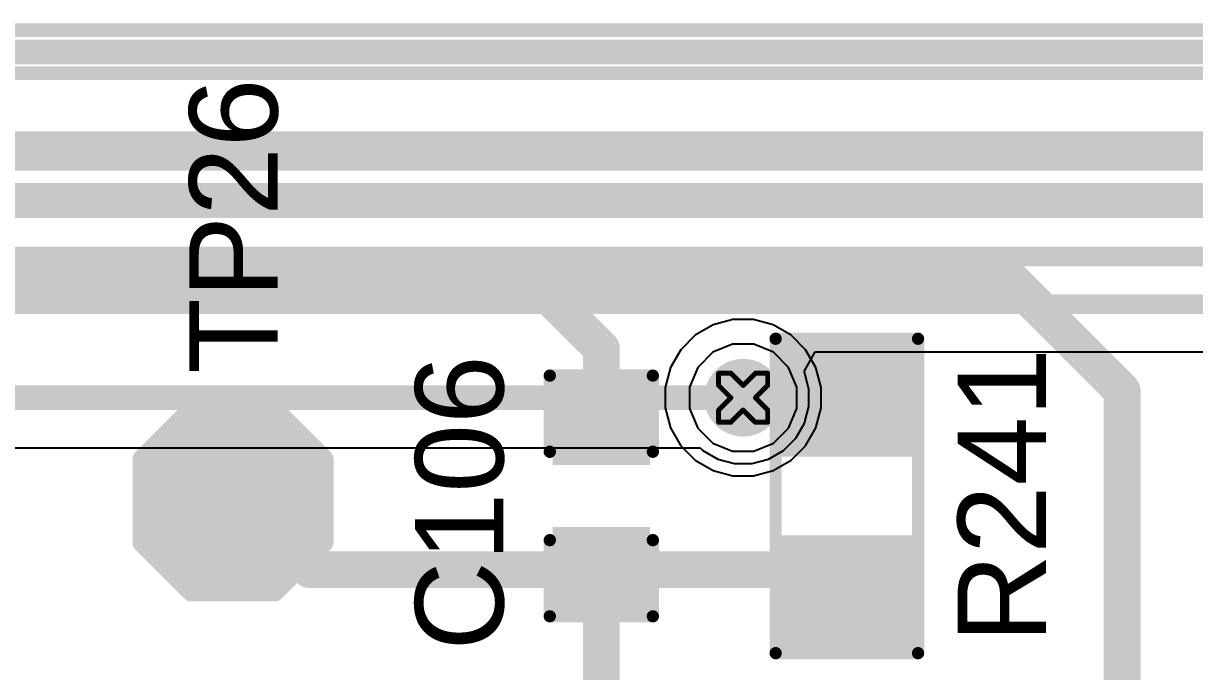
# Model space of a CAD drawing. Header units: inches. Extents: x 0 to 5379, y 0 to 5429.
# Drawn here: x 256.15 to 268.26, y 102.74 to 109.44 of the extents above; entities that cross this region are included whole.
import ezdxf

# ---------------------------------------------------------------- set-up
doc = ezdxf.new("R2010")
doc.units = ezdxf.units.IN
for name, color, linetype in [('Bottom Layer', 5, 'Continuous'), ('Bottom Solder', 6, 'Continuous'), ('Drill Drawing', 1, 'Continuous'), ('GND01', 16, 'Continuous'), ('GND02', 76, 'Continuous'), ('PWR', 156, 'Continuous'), ('SIG 01', 90, 'Continuous'), ('Top Layer', 1, 'Continuous'), ('Top Overlay', 2, 'Continuous'), ('Top Paste', 8, 'Continuous'), ('Top Solder', 216, 'Continuous'), ('Via Holes', 16, 'Continuous')]:
    doc.layers.add(name, color=color, linetype=linetype)
doc.styles.add('Arial', font='', dxfattribs={"height": 0.2})
doc.styles.get('Arial').set_extended_font_data('Arial')

# ---------------------------------------------------------------- blocks, each defined once
blk = doc.blocks.new('T__________173')
at = {"layer": 'Top Layer'}
blk.add_hatch(color=1, dxfattribs=at).paths.add_polyline_path([(0.381, 0.762), (-0.381, 0.762), (-0.762, 0.381), (-0.762, -0.381), (-0.381, -0.762), (0.381, -0.762), (0.762, -0.381), (0.762, 0.381)])
at = {"layer": 'Top Paste'}
blk.add_hatch(color=8, dxfattribs=at).paths.add_polyline_path([(0.381, 0.762), (-0.381, 0.762), (-0.762, 0.381), (-0.762, -0.381), (-0.381, -0.762), (0.381, -0.762), (0.762, -0.381), (0.762, 0.381)])
at = {"layer": 'Top Solder'}
blk.add_hatch(color=216, dxfattribs=at).paths.add_polyline_path([(0.432, 0.864), (-0.432, 0.864), (-0.864, 0.432), (-0.864, -0.432), (-0.432, -0.864), (0.432, -0.864), (0.864, -0.432), (0.864, 0.432)])
at = {"layer": 'Top Overlay'}
for points in [[(-0.432, 0.94, 0.2, 0.2, 0), (-0.94, 0.432, 0.2, 0.2, 0)], [(-0.432, 0.94, 0.2, 0.2, 0), (0.432, 0.94, 0.2, 0.2, 0)], [(0.432, 0.94, 0.2, 0.2, 0), (0.94, 0.432, 0.2, 0.2, 0)], [(-0.94, 0.432, 0.2, 0.2, 0), (-0.94, -0.432, 0.2, 0.2, 0)], [(0.94, 0.432, 0.2, 0.2, 0), (0.94, -0.432, 0.2, 0.2, 0)], [(-0.94, -0.432, 0.2, 0.2, 0), (-0.432, -0.94, 0.2, 0.2, 0)], [(0.94, -0.432, 0.2, 0.2, 0), (0.432, -0.94, 0.2, 0.2, 0)], [(-0.432, -0.94, 0.2, 0.2, 0), (0.432, -0.94, 0.2, 0.2, 0)]]:
    blk.add_lwpolyline(points, format="xyseb", dxfattribs=at)
for points in [[(-0.482, 0.94, 0.1, 0.1, 1), (-0.382, 0.94, 0.1, 0.1, 1)], [(-0.482, 0.94, 0.1, 0.1, 1), (-0.382, 0.94, 0.1, 0.1, 1)], [(0.382, 0.94, 0.1, 0.1, 1), (0.482, 0.94, 0.1, 0.1, 1)], [(0.382, 0.94, 0.1, 0.1, 1), (0.482, 0.94, 0.1, 0.1, 1)], [(-0.99, 0.432, 0.1, 0.1, 1), (-0.89, 0.432, 0.1, 0.1, 1)], [(-0.99, 0.432, 0.1, 0.1, 1), (-0.89, 0.432, 0.1, 0.1, 1)], [(0.89, 0.432, 0.1, 0.1, 1), (0.99, 0.432, 0.1, 0.1, 1)], [(0.89, 0.432, 0.1, 0.1, 1), (0.99, 0.432, 0.1, 0.1, 1)], [(-0.99, -0.432, 0.1, 0.1, 1), (-0.89, -0.432, 0.1, 0.1, 1)], [(-0.99, -0.432, 0.1, 0.1, 1), (-0.89, -0.432, 0.1, 0.1, 1)], [(0.89, -0.432, 0.1, 0.1, 1), (0.99, -0.432, 0.1, 0.1, 1)], [(0.89, -0.432, 0.1, 0.1, 1), (0.99, -0.432, 0.1, 0.1, 1)], [(-0.482, -0.94, 0.1, 0.1, 1), (-0.382, -0.94, 0.1, 0.1, 1)], [(-0.482, -0.94, 0.1, 0.1, 1), (-0.382, -0.94, 0.1, 0.1, 1)], [(0.382, -0.94, 0.1, 0.1, 1), (0.482, -0.94, 0.1, 0.1, 1)], [(0.382, -0.94, 0.1, 0.1, 1), (0.482, -0.94, 0.1, 0.1, 1)]]:
    blk.add_lwpolyline(points, format="xyseb", close=True, dxfattribs=at)
blk = doc.blocks.new('R___0805_529')
at = {"layer": 'Top Layer'}
for points in [[(-1.524, 0.635), (-0.508, 0.635), (-0.508, -0.635), (-1.524, -0.635)], [(0.508, 0.635), (1.524, 0.635), (1.524, -0.635), (0.508, -0.635)]]:
    blk.add_hatch(color=1, dxfattribs=at).paths.add_polyline_path(points)
at = {"layer": 'Top Paste'}
for points in [[(-1.524, 0.635), (-0.508, 0.635), (-0.508, -0.635), (-1.524, -0.635)], [(0.508, 0.635), (1.524, 0.635), (1.524, -0.635), (0.508, -0.635)]]:
    blk.add_hatch(color=8, dxfattribs=at).paths.add_polyline_path(points)
at = {"layer": 'Top Solder'}
for points in [[(-1.6256, 0.7366), (-0.4064, 0.7366), (-0.4064, -0.7366), (-1.6256, -0.7366)], [(0.4064, 0.7366), (1.6256, 0.7366), (1.6256, -0.7366), (0.4064, -0.7366)]]:
    blk.add_hatch(color=216, dxfattribs=at).paths.add_polyline_path(points)
at = {"layer": 'Top Overlay'}
for points in [[(1.6256, 0.7366, 0.127, 0.127, 0), (-1.6256, 0.7366, 0.127, 0.127, 0)], [(-1.6256, -0.7366, 0.127, 0.127, 0), (-1.6256, 0.7366, 0.127, 0.127, 0)], [(1.6256, -0.7366, 0.127, 0.127, 0), (1.6256, 0.7366, 0.127, 0.127, 0)], [(1.6256, -0.7366, 0.127, 0.127, 0), (-1.6256, -0.7366, 0.127, 0.127, 0)]]:
    blk.add_lwpolyline(points, format="xyseb", dxfattribs=at)
for points in [[(-1.65735, 0.7366, 0.0635, 0.0635, 1), (-1.59385, 0.7366, 0.0635, 0.0635, 1)], [(-1.65735, 0.7366, 0.0635, 0.0635, 1), (-1.59385, 0.7366, 0.0635, 0.0635, 1)], [(1.59385, 0.7366, 0.0635, 0.0635, 1), (1.65735, 0.7366, 0.0635, 0.0635, 1)], [(1.59385, 0.7366, 0.0635, 0.0635, 1), (1.65735, 0.7366, 0.0635, 0.0635, 1)], [(-1.65735, -0.7366, 0.0635, 0.0635, 1), (-1.59385, -0.7366, 0.0635, 0.0635, 1)], [(-1.65735, -0.7366, 0.0635, 0.0635, 1), (-1.59385, -0.7366, 0.0635, 0.0635, 1)], [(1.59385, -0.7366, 0.0635, 0.0635, 1), (1.65735, -0.7366, 0.0635, 0.0635, 1)], [(1.59385, -0.7366, 0.0635, 0.0635, 1), (1.65735, -0.7366, 0.0635, 0.0635, 1)]]:
    blk.add_lwpolyline(points, format="xyseb", close=True, dxfattribs=at)
blk = doc.blocks.new('C___0603_1021')
at = {"layer": 'Top Layer'}
for points in [[(-0.381, 0.445), (-0.381, -0.445), (-1.143, -0.445), (-1.143, 0.445)], [(1.143, 0.445), (1.143, -0.445), (0.381, -0.445), (0.381, 0.445)]]:
    blk.add_hatch(color=1, dxfattribs=at).paths.add_polyline_path(points)
at = {"layer": 'Top Paste'}
for points in [[(-0.381, 0.445), (-0.381, -0.445), (-1.143, -0.445), (-1.143, 0.445)], [(1.143, 0.445), (1.143, -0.445), (0.381, -0.445), (0.381, 0.445)]]:
    blk.add_hatch(color=8, dxfattribs=at).paths.add_polyline_path(points)
at = {"layer": 'Top Solder'}
for points in [[(-0.321, 0.504), (-0.321, -0.504), (-1.203, -0.504), (-1.203, 0.504)], [(1.203, 0.504), (1.203, -0.504), (0.321, -0.504), (0.321, 0.504)]]:
    blk.add_hatch(color=216, dxfattribs=at).paths.add_polyline_path(points)
at = {"layer": 'Top Overlay'}
for points in [[(-0.457, 0.533, 0.127, 0.127, 0), (-1.245, 0.533, 0.127, 0.127, 0)], [(-1.245, -0.533, 0.127, 0.127, 0), (-1.245, 0.533, 0.127, 0.127, 0)], [(1.245, 0.533, 0.127, 0.127, 0), (0.457, 0.533, 0.127, 0.127, 0)], [(1.245, -0.533, 0.127, 0.127, 0), (1.245, 0.533, 0.127, 0.127, 0)], [(-0.457, -0.533, 0.127, 0.127, 0), (-1.245, -0.533, 0.127, 0.127, 0)], [(1.245, -0.533, 0.127, 0.127, 0), (0.457, -0.533, 0.127, 0.127, 0)]]:
    blk.add_lwpolyline(points, format="xyseb", dxfattribs=at)
for points in [[(-1.276, 0.533, 0.0635, 0.0635, 1), (-1.213, 0.533, 0.0635, 0.0635, 1)], [(-1.276, 0.533, 0.0635, 0.0635, 1), (-1.213, 0.533, 0.0635, 0.0635, 1)], [(-0.489, 0.533, 0.0635, 0.0635, 1), (-0.425, 0.533, 0.0635, 0.0635, 1)], [(0.425, 0.533, 0.0635, 0.0635, 1), (0.489, 0.533, 0.0635, 0.0635, 1)], [(1.213, 0.533, 0.0635, 0.0635, 1), (1.276, 0.533, 0.0635, 0.0635, 1)], [(1.213, 0.533, 0.0635, 0.0635, 1), (1.276, 0.533, 0.0635, 0.0635, 1)], [(-1.276, -0.533, 0.0635, 0.0635, 1), (-1.213, -0.533, 0.0635, 0.0635, 1)], [(-1.276, -0.533, 0.0635, 0.0635, 1), (-1.213, -0.533, 0.0635, 0.0635, 1)], [(-0.489, -0.533, 0.0635, 0.0635, 1), (-0.425, -0.533, 0.0635, 0.0635, 1)], [(0.425, -0.533, 0.0635, 0.0635, 1), (0.489, -0.533, 0.0635, 0.0635, 1)], [(1.213, -0.533, 0.0635, 0.0635, 1), (1.276, -0.533, 0.0635, 0.0635, 1)], [(1.213, -0.533, 0.0635, 0.0635, 1), (1.276, -0.533, 0.0635, 0.0635, 1)]]:
    blk.add_lwpolyline(points, format="xyseb", close=True, dxfattribs=at)

msp = doc.modelspace()

# ---------------------------------------------------------------- hatches: boundary and pattern name
at = {"layer": 'Bottom Layer'}
h = msp.add_hatch(color=5, dxfattribs=at)
edge = h.paths.add_edge_path()
edge.add_arc((263.591, 105.569), 0.3, 0, 360)
at = {"layer": 'Bottom Solder'}
h = msp.add_hatch(color=6, dxfattribs=at)
edge = h.paths.add_edge_path()
edge.add_arc((263.591, 105.569), 0.402, 0, 360)
at = {"layer": 'GND01'}
h = msp.add_hatch(color=16, dxfattribs=at)
edge = h.paths.add_edge_path()
edge.add_arc((263.591, 105.569), 0.3, 0, 360)
at = {"layer": 'GND02'}
h = msp.add_hatch(color=76, dxfattribs=at)
edge = h.paths.add_edge_path()
edge.add_arc((263.591, 105.569), 0.3, 0, 360)
at = {"layer": 'PWR'}
h = msp.add_hatch(color=156, dxfattribs=at)
edge = h.paths.add_edge_path()
edge.add_arc((263.591, 105.569), 0.3, 0, 360)
at = {"layer": 'SIG 01'}
h = msp.add_hatch(color=90, dxfattribs=at)
edge = h.paths.add_edge_path()
edge.add_arc((263.591, 105.569), 0.3, 0, 360)
at = {"layer": 'Top Layer'}
h = msp.add_hatch(color=1, dxfattribs=at)
edge = h.paths.add_edge_path()
edge.add_arc((263.591, 105.569), 0.3, 0, 360)
at = {"layer": 'Top Solder'}
h = msp.add_hatch(color=216, dxfattribs=at)
edge = h.paths.add_edge_path()
edge.add_arc((263.591, 105.569), 0.402, 0, 360)
at = {"layer": 'Via Holes'}
h = msp.add_hatch(color=7, dxfattribs=at)
edge = h.paths.add_edge_path()
edge.add_arc((263.591, 105.569), 0.15, 0, 360)

# ---------------------------------------------------------------- linework, layer by layer
at = {"layer": 'Bottom Layer'}
for p, q in [((263.28, 106.322), (263.095, 106.216)), ((263.485, 106.377), (263.28, 106.322)), ((263.698, 106.377), (263.485, 106.377)), ((263.903, 106.322), (263.698, 106.377)), ((264.088, 106.216), (263.903, 106.322)), ((263.095, 106.216), (262.945, 106.065)), ((264.238, 106.065), (264.088, 106.216)), ((262.945, 106.065), (262.838, 105.881)), ((264.344, 105.881), (264.238, 106.065)), ((262.838, 105.881), (262.783, 105.675)), ((264.399, 105.675), (264.344, 105.881)), ((262.783, 105.675), (262.783, 105.463)), ((264.399, 105.463), (264.399, 105.675)), ((262.783, 105.463), (262.838, 105.257)), ((264.344, 105.257), (264.399, 105.463)), ((262.838, 105.257), (262.945, 105.073)), ((264.238, 105.073), (264.344, 105.257)), ((262.945, 105.073), (263.095, 104.922)), ((264.088, 104.922), (264.238, 105.073)), ((263.095, 104.922), (263.28, 104.816)), ((263.28, 104.816), (263.485, 104.761)), ((263.698, 104.761), (263.903, 104.816)), ((263.903, 104.816), (264.088, 104.922)), ((263.485, 104.761), (263.698, 104.761))]:
    msp.add_line(p, q, dxfattribs=at)
at = {"layer": 'Drill Drawing'}
for points in [[(263.337, 105.696, 0.0508, 0.0508, 0), (263.337, 105.823, 0.0508, 0.0508, 0)], [(263.337, 105.823, 0.0508, 0.0508, 0), (263.464, 105.823, 0.0508, 0.0508, 0)], [(263.464, 105.823, 0.0508, 0.0508, 0), (263.591, 105.696, 0.0508, 0.0508, 0)], [(263.591, 105.696, 0.0508, 0.0508, 0), (263.718, 105.823, 0.0508, 0.0508, 0)], [(263.718, 105.823, 0.0508, 0.0508, 0), (263.845, 105.823, 0.0508, 0.0508, 0)], [(263.845, 105.696, 0.0508, 0.0508, 0), (263.845, 105.823, 0.0508, 0.0508, 0)], [(263.337, 105.696, 0.0508, 0.0508, 0), (263.464, 105.569, 0.0508, 0.0508, 0)], [(263.718, 105.569, 0.0508, 0.0508, 0), (263.845, 105.696, 0.0508, 0.0508, 0)], [(263.337, 105.442, 0.0508, 0.0508, 0), (263.464, 105.569, 0.0508, 0.0508, 0)], [(263.718, 105.569, 0.0508, 0.0508, 0), (263.845, 105.442, 0.0508, 0.0508, 0)], [(263.337, 105.315, 0.0508, 0.0508, 0), (263.337, 105.442, 0.0508, 0.0508, 0)], [(263.464, 105.315, 0.0508, 0.0508, 0), (263.591, 105.442, 0.0508, 0.0508, 0)], [(263.591, 105.442, 0.0508, 0.0508, 0), (263.718, 105.315, 0.0508, 0.0508, 0)], [(263.845, 105.315, 0.0508, 0.0508, 0), (263.845, 105.442, 0.0508, 0.0508, 0)], [(263.337, 105.315, 0.0508, 0.0508, 0), (263.464, 105.315, 0.0508, 0.0508, 0)], [(263.718, 105.315, 0.0508, 0.0508, 0), (263.845, 105.315, 0.0508, 0.0508, 0)]]:
    msp.add_lwpolyline(points, format="xyseb", dxfattribs=at)
for points in [[(263.325, 105.823, 0.0254, 0.0254, 1), (263.35, 105.823, 0.0254, 0.0254, 1)], [(263.325, 105.823, 0.0254, 0.0254, 1), (263.35, 105.823, 0.0254, 0.0254, 1)], [(263.452, 105.823, 0.0254, 0.0254, 1), (263.477, 105.823, 0.0254, 0.0254, 1)], [(263.452, 105.823, 0.0254, 0.0254, 1), (263.477, 105.823, 0.0254, 0.0254, 1)], [(263.706, 105.823, 0.0254, 0.0254, 1), (263.731, 105.823, 0.0254, 0.0254, 1)], [(263.706, 105.823, 0.0254, 0.0254, 1), (263.731, 105.823, 0.0254, 0.0254, 1)], [(263.833, 105.823, 0.0254, 0.0254, 1), (263.858, 105.823, 0.0254, 0.0254, 1)], [(263.833, 105.823, 0.0254, 0.0254, 1), (263.858, 105.823, 0.0254, 0.0254, 1)], [(263.325, 105.696, 0.0254, 0.0254, 1), (263.35, 105.696, 0.0254, 0.0254, 1)], [(263.325, 105.696, 0.0254, 0.0254, 1), (263.35, 105.696, 0.0254, 0.0254, 1)], [(263.579, 105.696, 0.0254, 0.0254, 1), (263.604, 105.696, 0.0254, 0.0254, 1)], [(263.579, 105.696, 0.0254, 0.0254, 1), (263.604, 105.696, 0.0254, 0.0254, 1)], [(263.833, 105.696, 0.0254, 0.0254, 1), (263.858, 105.696, 0.0254, 0.0254, 1)], [(263.833, 105.696, 0.0254, 0.0254, 1), (263.858, 105.696, 0.0254, 0.0254, 1)], [(263.452, 105.569, 0.0254, 0.0254, 1), (263.477, 105.569, 0.0254, 0.0254, 1)], [(263.452, 105.569, 0.0254, 0.0254, 1), (263.477, 105.569, 0.0254, 0.0254, 1)], [(263.706, 105.569, 0.0254, 0.0254, 1), (263.731, 105.569, 0.0254, 0.0254, 1)], [(263.706, 105.569, 0.0254, 0.0254, 1), (263.731, 105.569, 0.0254, 0.0254, 1)], [(263.325, 105.442, 0.0254, 0.0254, 1), (263.35, 105.442, 0.0254, 0.0254, 1)], [(263.325, 105.442, 0.0254, 0.0254, 1), (263.35, 105.442, 0.0254, 0.0254, 1)], [(263.579, 105.442, 0.0254, 0.0254, 1), (263.604, 105.442, 0.0254, 0.0254, 1)], [(263.579, 105.442, 0.0254, 0.0254, 1), (263.604, 105.442, 0.0254, 0.0254, 1)], [(263.833, 105.442, 0.0254, 0.0254, 1), (263.858, 105.442, 0.0254, 0.0254, 1)], [(263.833, 105.442, 0.0254, 0.0254, 1), (263.858, 105.442, 0.0254, 0.0254, 1)], [(263.325, 105.315, 0.0254, 0.0254, 1), (263.35, 105.315, 0.0254, 0.0254, 1)], [(263.325, 105.315, 0.0254, 0.0254, 1), (263.35, 105.315, 0.0254, 0.0254, 1)], [(263.452, 105.315, 0.0254, 0.0254, 1), (263.477, 105.315, 0.0254, 0.0254, 1)], [(263.452, 105.315, 0.0254, 0.0254, 1), (263.477, 105.315, 0.0254, 0.0254, 1)], [(263.706, 105.315, 0.0254, 0.0254, 1), (263.731, 105.315, 0.0254, 0.0254, 1)], [(263.706, 105.315, 0.0254, 0.0254, 1), (263.731, 105.315, 0.0254, 0.0254, 1)], [(263.833, 105.315, 0.0254, 0.0254, 1), (263.858, 105.315, 0.0254, 0.0254, 1)], [(263.833, 105.315, 0.0254, 0.0254, 1), (263.858, 105.315, 0.0254, 0.0254, 1)]]:
    msp.add_lwpolyline(points, format="xyseb", close=True, dxfattribs=at)
at = {"layer": 'GND01'}
for p, q in [((263.278, 106.039), (263.122, 105.883)), ((263.481, 106.123), (263.278, 106.039)), ((263.702, 106.123), (263.481, 106.123)), ((263.905, 106.039), (263.702, 106.123)), ((264.061, 105.883), (263.905, 106.039)), ((263.122, 105.883), (263.037, 105.679)), ((264.145, 105.679), (264.061, 105.883)), ((263.037, 105.679), (263.037, 105.459)), ((264.145, 105.459), (264.145, 105.679)), ((263.037, 105.459), (263.122, 105.255)), ((264.061, 105.255), (264.145, 105.459)), ((263.122, 105.255), (263.278, 105.099)), ((263.905, 105.099), (264.061, 105.255)), ((263.278, 105.099), (263.481, 105.015)), ((263.702, 105.015), (263.905, 105.099)), ((263.481, 105.015), (263.702, 105.015))]:
    msp.add_line(p, q, dxfattribs=at)
at = {"layer": 'GND02'}
for p, q in [((263.278, 106.039), (263.122, 105.883)), ((263.481, 106.123), (263.278, 106.039)), ((263.702, 106.123), (263.481, 106.123)), ((263.905, 106.039), (263.702, 106.123)), ((264.061, 105.883), (263.905, 106.039)), ((263.122, 105.883), (263.037, 105.679)), ((264.145, 105.679), (264.061, 105.883)), ((263.037, 105.679), (263.037, 105.459)), ((264.145, 105.459), (264.145, 105.679)), ((263.037, 105.459), (263.122, 105.255)), ((264.061, 105.255), (264.145, 105.459)), ((263.122, 105.255), (263.278, 105.099)), ((263.905, 105.099), (264.061, 105.255)), ((263.278, 105.099), (263.481, 105.015)), ((263.702, 105.015), (263.905, 105.099)), ((263.481, 105.015), (263.702, 105.015))]:
    msp.add_line(p, q, dxfattribs=at)
at = {"layer": 'PWR'}
for p, q in [((263.278, 106.039), (263.122, 105.883)), ((263.481, 106.123), (263.278, 106.039)), ((263.702, 106.123), (263.481, 106.123)), ((263.905, 106.039), (263.702, 106.123)), ((264.061, 105.883), (263.905, 106.039)), ((263.122, 105.883), (263.037, 105.679)), ((264.145, 105.679), (264.061, 105.883)), ((263.037, 105.679), (263.037, 105.459)), ((264.145, 105.459), (264.145, 105.679)), ((263.037, 105.459), (263.122, 105.255)), ((264.061, 105.255), (264.145, 105.459)), ((263.122, 105.255), (263.278, 105.099)), ((263.905, 105.099), (264.061, 105.255)), ((263.278, 105.099), (263.481, 105.015)), ((263.702, 105.015), (263.905, 105.099)), ((263.481, 105.015), (263.702, 105.015))]:
    msp.add_line(p, q, dxfattribs=at)
at = {"layer": 'SIG 01'}
for p, q in [((264.221, 105.841), (264.338, 106.044)), ((264.338, 106.044), (270.364, 106.044)), ((264.226, 105.832), (264.221, 105.841)), ((264.272, 105.659), (264.226, 105.832)), ((264.272, 105.479), (264.272, 105.659)), ((264.226, 105.306), (264.272, 105.479)), ((264.136, 105.151), (264.226, 105.306)), ((252.286, 105.051), (263.146, 105.051)), ((263.146, 105.051), (263.173, 105.024)), ((264.01, 105.024), (264.136, 105.151)), ((263.173, 105.024), (263.329, 104.934)), ((263.329, 104.934), (263.502, 104.888)), ((263.681, 104.888), (263.854, 104.934)), ((263.854, 104.934), (264.01, 105.024)), ((263.502, 104.888), (263.681, 104.888))]:
    msp.add_line(p, q, dxfattribs=at)
for points in [[(206.905, 109.37, 0.14, 0.14, 0), (275.215, 109.37, 0.14, 0.14, 0)], [(206.721, 108.925, 0.14, 0.14, 0), (275.399, 108.925, 0.14, 0.14, 0)], [(190.226, 108.02, 0.203, 0.203, 0), (271.655, 108.02, 0.203, 0.203, 0)], [(190.668, 107.529, 0.203, 0.203, 0), (271.315, 107.529, 0.203, 0.203, 0)], [(191.084, 107.028, 0.203, 0.203, 0), (270.965, 107.028, 0.203, 0.203, 0)], [(224.014, 106.536, 0.203, 0.203, 0), (270.568, 106.536, 0.203, 0.203, 0)], [(251.675, 105.569, 0.254, 0.254, 0), (263.591, 105.569, 0.254, 0.254, 0)]]:
    msp.add_lwpolyline(points, format="xyseb", dxfattribs=at)
msp.add_lwpolyline([(263.528, 105.569, 0.127, 0.127, 1), (263.655, 105.569, 0.127, 0.127, 1)], format="xyseb", close=True, dxfattribs=at)
at = {"layer": 'Top Layer'}
for points in [[(231.439, 109.144, 0.254, 0.254, 0), (326.402, 109.144, 0.254, 0.254, 0)], [(232.045, 108.223, 0.203, 0.203, 0), (293.936, 108.223, 0.203, 0.203, 0)], [(232.362, 107.689, 0.203, 0.203, 0), (293.712, 107.689, 0.203, 0.203, 0)], [(255.636, 106.782, 0.381, 0.381, 0), (261.42, 106.782, 0.381, 0.381, 0)], [(261.42, 106.782, 0.381, 0.381, 0), (266.37, 106.782, 0.381, 0.381, 0)], [(261.42, 106.782, 0.381, 0.381, 0), (262.124, 106.077, 0.381, 0.381, 0)], [(266.37, 106.782, 0.381, 0.381, 0), (267.513, 105.639, 0.381, 0.381, 0)], [(262.124, 105.315, 0.381, 0.381, 0), (262.124, 106.077, 0.381, 0.381, 0)], [(267.513, 98.781, 0.381, 0.381, 0), (267.513, 105.639, 0.381, 0.381, 0)], [(263.591, 105.569, 0.381, 0.381, 0), (264.664, 105.569, 0.381, 0.381, 0)], [(258.314, 104.502, 0.381, 0.381, 0), (258.398, 104.502, 0.381, 0.381, 0)], [(258.398, 104.502, 0.381, 0.381, 0), (259.109, 103.791, 0.381, 0.381, 0)], [(259.109, 103.791, 0.381, 0.381, 0), (262.124, 103.791, 0.381, 0.381, 0)], [(262.124, 100.438, 0.381, 0.381, 0), (262.124, 103.791, 0.381, 0.381, 0)], [(262.124, 103.791, 0.381, 0.381, 0), (264.41, 103.791, 0.381, 0.381, 0)], [(264.41, 103.791, 0.381, 0.381, 0), (264.664, 103.537, 0.381, 0.381, 0)]]:
    msp.add_lwpolyline(points, format="xyseb", dxfattribs=at)
for points in [[(261.324, 106.782, 0.191, 0.191, 1), (261.515, 106.782, 0.191, 0.191, 1)], [(261.324, 106.782, 0.191, 0.191, 1), (261.515, 106.782, 0.191, 0.191, 1)], [(261.324, 106.782, 0.191, 0.191, 1), (261.515, 106.782, 0.191, 0.191, 1)], [(266.275, 106.782, 0.191, 0.191, 1), (266.465, 106.782, 0.191, 0.191, 1)], [(266.275, 106.782, 0.191, 0.191, 1), (266.465, 106.782, 0.191, 0.191, 1)], [(262.029, 106.077, 0.191, 0.191, 1), (262.22, 106.077, 0.191, 0.191, 1)], [(262.029, 106.077, 0.191, 0.191, 1), (262.22, 106.077, 0.191, 0.191, 1)], [(267.418, 105.639, 0.191, 0.191, 1), (267.608, 105.639, 0.191, 0.191, 1)], [(267.418, 105.639, 0.191, 0.191, 1), (267.608, 105.639, 0.191, 0.191, 1)], [(263.496, 105.569, 0.191, 0.191, 1), (263.687, 105.569, 0.191, 0.191, 1)], [(264.569, 105.569, 0.191, 0.191, 1), (264.76, 105.569, 0.191, 0.191, 1)], [(262.029, 105.315, 0.191, 0.191, 1), (262.22, 105.315, 0.191, 0.191, 1)], [(258.219, 104.502, 0.191, 0.191, 1), (258.41, 104.502, 0.191, 0.191, 1)], [(258.303, 104.502, 0.191, 0.191, 1), (258.493, 104.502, 0.191, 0.191, 1)], [(258.303, 104.502, 0.191, 0.191, 1), (258.493, 104.502, 0.191, 0.191, 1)], [(259.014, 103.791, 0.191, 0.191, 1), (259.204, 103.791, 0.191, 0.191, 1)], [(259.014, 103.791, 0.191, 0.191, 1), (259.204, 103.791, 0.191, 0.191, 1)], [(262.029, 103.791, 0.191, 0.191, 1), (262.22, 103.791, 0.191, 0.191, 1)], [(262.029, 103.791, 0.191, 0.191, 1), (262.22, 103.791, 0.191, 0.191, 1)], [(262.029, 103.791, 0.191, 0.191, 1), (262.22, 103.791, 0.191, 0.191, 1)], [(264.315, 103.791, 0.191, 0.191, 1), (264.506, 103.791, 0.191, 0.191, 1)], [(264.315, 103.791, 0.191, 0.191, 1), (264.506, 103.791, 0.191, 0.191, 1)], [(264.569, 103.537, 0.191, 0.191, 1), (264.76, 103.537, 0.191, 0.191, 1)]]:
    msp.add_lwpolyline(points, format="xyseb", close=True, dxfattribs=at)

# ---------------------------------------------------------------- block references
for name, p, rotation in [('R___0805_529', (264.664, 104.553), 270), ('C___0603_1021', (262.124, 104.553), 270), ('T__________173', (258.314, 104.502), 90)]:
    msp.add_blockref(name, p, dxfattribs=dict(rotation=rotation))

# ---------------------------------------------------------------- texts
at = {"layer": 'Top Overlay', "style": 'Arial'}
for s, p in [('TP26', (258.775, 105.817)), ('R241', (266.725, 103.03)), ('C106', (261.112, 102.954))]:
    msp.add_text(s, height=0.9144, rotation=90, dxfattribs=at).set_placement(p)

doc.saveas('drawing.dxf')
